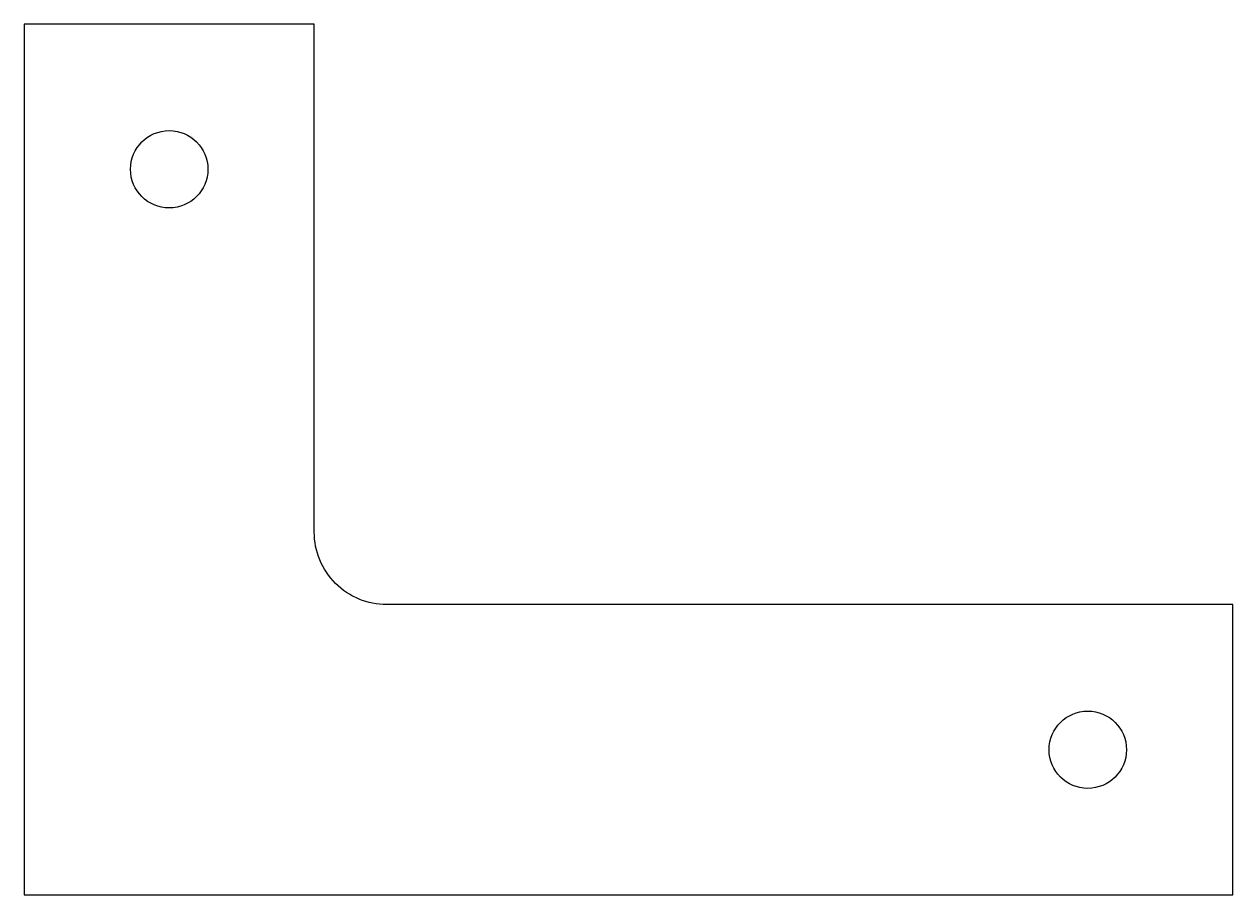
# Model space of a CAD drawing. Header units: millimetres. Extents: x 0 to 250, y 0 to 180.
import ezdxf

# ---------------------------------------------------------------- set-up
doc = ezdxf.new("R2010")
doc.units = ezdxf.units.MM

msp = doc.modelspace()

# ---------------------------------------------------------------- linework, layer by layer
msp.add_lwpolyline([(0, 0), (250, 0), (250, 60), (75, 60, -0.414214), (60, 75), (60, 180), (0, 180)], format="xyb", close=True)
for centre in [(30, 150), (220, 30)]:
    msp.add_circle(centre, 8)

doc.saveas('drawing.dxf')
